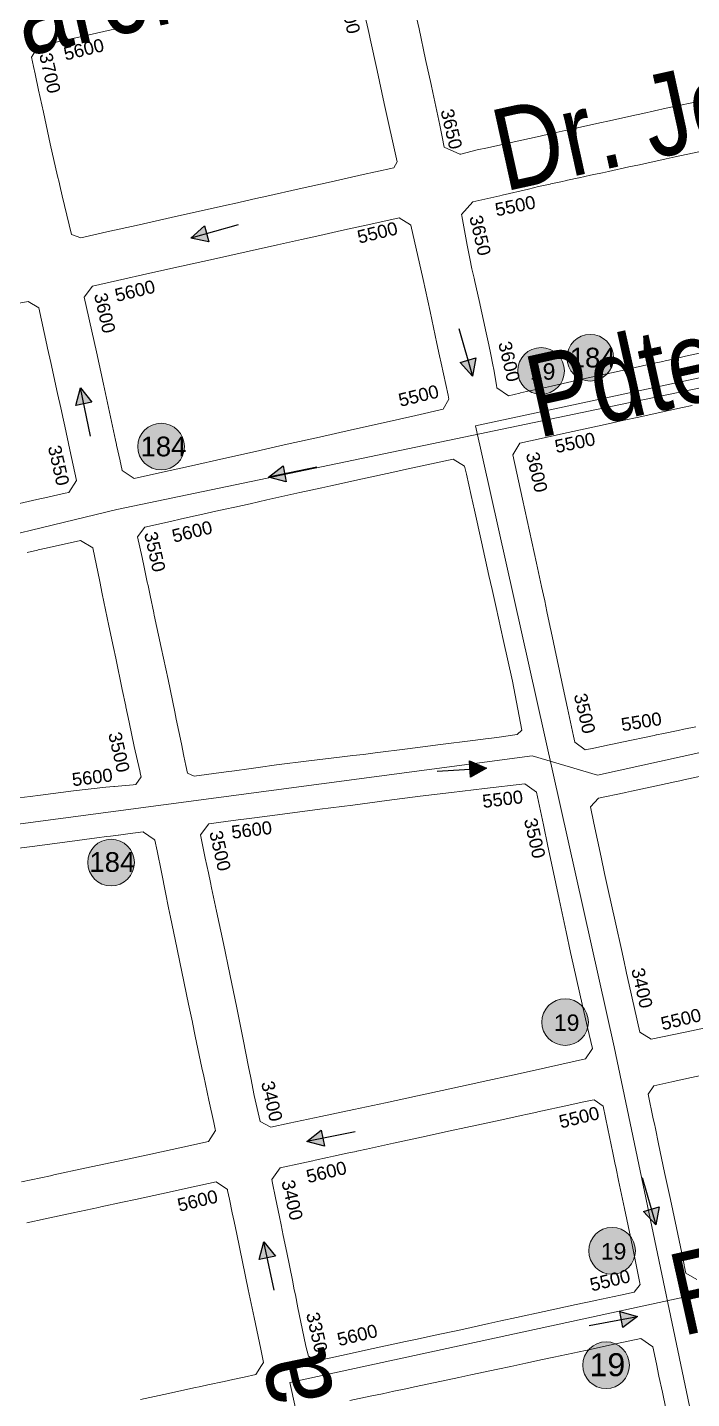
# Model space of a CAD drawing. Header units: millimetres. Extents: x 11558 to 23675, y 49449 to 61482.
# Drawn here: x 15532.6 to 15735, y 57110 to 57527.7 of the extents above; entities that cross this region are included whole.
import ezdxf

# ---------------------------------------------------------------- set-up
doc = ezdxf.new("R2010")
doc.units = ezdxf.units.MM
for name, color, linetype in [('0. plano base - nombres calles', 22, 'Continuous'), ('0. Plano Base - PLANO', 254, 'Continuous'), ('0. Plano base - sentido calles', 253, 'Continuous'), ('7. puesta en valor CC la lucila', 212, 'Continuous'), ('numeración', 7, 'Continuous')]:
    doc.layers.add(name, color=color, linetype=linetype)
for name, color, linetype, true_color in [('Linea 184 IDA', 7, 'Continuous', 0x3d3d3d), ('Linea 184 REGRESO', 7, 'Continuous', 0x18f75b), ('Linea 19 Estación Carapachay', 7, 'Continuous', 0xa80000), ('Linea 19 Plaza Miserere', 7, 'Continuous', 0x575757)]:
    doc.layers.add(name, color=color, linetype=linetype, true_color=true_color)
doc.layers.get('7. puesta en valor CC la lucila').off()
doc.styles.get("Standard").update_dxf_attribs({"font": 'arial.ttf'})

# ---------------------------------------------------------------- blocks, each defined once
blk = doc.blocks.new('MANZANAS')
at = {"layer": '0. Plano Base - PLANO', "color": 0, "linetype": 'Continuous', "lineweight": 5}
for points in [[(5634610.77, 6179433.8), (5634605.47, 6179429.38), (5634603.56, 6179427.79), (5634597.91, 6179423.07), (5634595.26, 6179420.86), (5634589.92, 6179416.39), (5634587.66, 6179414.51), (5634582.3, 6179410.04), (5634579.37, 6179407.59), (5634575.01, 6179403.95), (5634572.62, 6179401.95), (5634567.13, 6179397.37), (5634564.68, 6179395.32), (5634560.74, 6179392.03), (5634558.29, 6179389.99), (5634554.4, 6179386.52), (5634554.22, 6179386.36), (5634548.99, 6179386.05), (5634546.94, 6179388.57), (5634544.64, 6179391.42), (5634538.15, 6179399.29), (5634536.61, 6179401.15), (5634531.63, 6179407.17), (5634525.53, 6179414.56), (5634523.3, 6179417.26)], [(5634651.42, 6179370.03), (5634643.58, 6179363.46), (5634640.62, 6179360.98), (5634638.74, 6179359.41), (5634638.14, 6179358.9), (5634636.1, 6179357.19), (5634626.98, 6179349.54), (5634619.14, 6179342.98), (5634611.54, 6179336.6), (5634609.37, 6179334.79), (5634606.24, 6179332.17), (5634604.07, 6179330.35), (5634603.96, 6179330.25), (5634601.2, 6179327.91), (5634596.98, 6179328.48), (5634596.51, 6179329.11), (5634593.61, 6179332.94), (5634592.64, 6179334.12), (5634590.63, 6179336.59), (5634588.72, 6179338.94), (5634586.39, 6179341.81), (5634579.95, 6179349.55), (5634576.13, 6179354.07), (5634575.46, 6179354.86), (5634573.53, 6179357.14), (5634571.51, 6179359.54), (5634568.92, 6179362.87), (5634563.38, 6179369.99), (5634563.09, 6179370.36), (5634564.41, 6179375.3), (5634570.78, 6179380.75), (5634571.35, 6179381.24), (5634577.59, 6179386.58), (5634579.98, 6179388.69), (5634582.79, 6179391.01), (5634582.93, 6179391.13), (5634585.35, 6179393.14), (5634586.74, 6179394.29), (5634586.93, 6179394.45), (5634589.67, 6179396.72), (5634589.72, 6179396.76), (5634592.43, 6179399.01), (5634593.25, 6179399.68), (5634595.38, 6179401.45), (5634596.77, 6179402.6), (5634601.7, 6179406.69), (5634604.2, 6179408.76), (5634605.28, 6179409.65), (5634610.66, 6179414.11), (5634612.82, 6179415.89), (5634618.5, 6179420.61)], [(5634508.99, 6179410.65), (5634511.84, 6179407.24), (5634513.03, 6179405.8), (5634513.09, 6179405.74), (5634513.76, 6179404.94), (5634520.04, 6179397.39), (5634526.63, 6179389.48), (5634538.25, 6179375.53), (5634538.2, 6179373.39), (5634533.87, 6179369.76), (5634530.91, 6179367.27), (5634523.25, 6179360.84), (5634515.58, 6179354.39), (5634507.91, 6179347.95), (5634505.21, 6179345.68), (5634500.18, 6179341.46), (5634498.63, 6179340.15), (5634492.49, 6179335), (5634484.99, 6179328.7), (5634477.34, 6179322.27), (5634469.59, 6179315.77), (5634463.37, 6179310.54), (5634460.45, 6179310.12), (5634452.51, 6179319.31), (5634450.4, 6179321.75), (5634449.75, 6179322.5), (5634448.47, 6179323.98), (5634441.97, 6179331.64), (5634435.63, 6179339.26), (5634431.26, 6179344.52), (5634428.06, 6179348.41), (5634426.61, 6179350.17), (5634424.77, 6179352.41), (5634425.1, 6179356.41), (5634431.36, 6179361.68), (5634434.67, 6179364.47), (5634438.94, 6179368.07), (5634446.68, 6179374.58)], [(5634698.33, 6179264.78), (5634695.45, 6179262.42), (5634694.09, 6179261.31), (5634690.56, 6179258.42), (5634688.91, 6179257.07), (5634688.8, 6179256.98), (5634688.36, 6179256.62), (5634680.57, 6179250.24), (5634680.19, 6179249.94), (5634677.45, 6179247.69), (5634673.83, 6179244.68), (5634671.71, 6179242.95), (5634667.84, 6179243.64), (5634666.64, 6179245.09), (5634663.89, 6179248.4), (5634661.12, 6179251.75), (5634658.07, 6179255.42), (5634651.54, 6179263.36), (5634645.9, 6179270.21), (5634645.06, 6179271.23), (5634641.94, 6179275.02), (5634639.86, 6179277.54), (5634638.72, 6179278.92), (5634636.96, 6179281.05), (5634632.35, 6179286.62), (5634619.56, 6179301.97), (5634610.71, 6179312.55), (5634611.02, 6179316.71), (5634616.05, 6179320.92), (5634621.45, 6179325.44), (5634623.68, 6179327.3), (5634631.43, 6179333.79), (5634635.99, 6179337.58), (5634639.07, 6179340.15), (5634646.65, 6179346.44), (5634649.93, 6179349.17), (5634652.27, 6179351.11)], [(5634744.8, 6179186.01), (5634738.4, 6179180.75), (5634730.23, 6179174.05), (5634726.15, 6179174.38), (5634716.62, 6179185.65), (5634714.26, 6179188.47), (5634713.24, 6179189.69), (5634712.31, 6179190.8), (5634710.17, 6179193.36), (5634703.9, 6179200.86), (5634697.36, 6179208.68), (5634694.33, 6179212.29), (5634691.07, 6179216.24), (5634684.34, 6179224.4), (5634681.11, 6179228.36), (5634682.08, 6179231.82), (5634688.22, 6179236.87), (5634688.59, 6179237.17), (5634690.05, 6179238.38), (5634696.72, 6179243.87), (5634700.43, 6179246.92), (5634701.63, 6179247.92), (5634702.63, 6179248.75), (5634708.17, 6179253.35)], [(5634452.43, 6179281.51), (5634458.12, 6179285.95), (5634461.86, 6179285.74), (5634469.29, 6179276.82), (5634469.93, 6179276.06), (5634472.78, 6179272.64), (5634478.99, 6179265.19), (5634481.86, 6179261.74), (5634484.3, 6179258.82), (5634485.54, 6179257.33), (5634490.21, 6179251.73), (5634496.37, 6179244.34), (5634495.9, 6179240.01), (5634495.09, 6179239.33), (5634493.29, 6179237.82), (5634490.91, 6179235.83), (5634488.28, 6179233.62), (5634483.07, 6179229.24)], [(5634493.06, 6179217.95), (5634495.58, 6179220.07), (5634495.69, 6179220.16), (5634497.66, 6179221.81), (5634505.81, 6179228.63), (5634510.2, 6179228.39), (5634516.76, 6179220.33), (5634519.22, 6179217.31), (5634525.53, 6179209.56), (5634529.78, 6179204.38), (5634531.88, 6179201.8), (5634538.09, 6179194.23), (5634541.36, 6179190.25), (5634541.46, 6179190.13), (5634544.49, 6179186.42), (5634549.31, 6179180.54), (5634554.22, 6179174.71), (5634554.92, 6179173.88), (5634555.43, 6179173.27), (5634555.04, 6179170.47), (5634554.39, 6179170.05), (5634549.52, 6179166.98), (5634549.35, 6179166.87), (5634547.29, 6179165.58), (5634539.15, 6179160.01), (5634530.82, 6179154.26), (5634528.18, 6179152.43), (5634525.32, 6179150.45)], [(5634776.32, 6179115.49), (5634772.4, 6179115.73), (5634770.9, 6179117.56), (5634770.78, 6179117.71), (5634768.48, 6179120.5), (5634767.24, 6179122.02), (5634763.5, 6179126.57), (5634757.91, 6179133.39), (5634752.56, 6179139.9), (5634746.85, 6179146.85), (5634743.87, 6179150.48), (5634742.92, 6179151.63), (5634741.94, 6179152.83), (5634737.08, 6179158.75), (5634737.46, 6179161.88), (5634741.75, 6179165.43), (5634743.5, 6179166.89), (5634750.54, 6179172.73)], [(5634527.44, 6179133.54), (5634535.74, 6179139.2), (5634543.95, 6179144.89), (5634552.05, 6179150.59), (5634554.49, 6179152.3), (5634555.5, 6179153.01), (5634557.4, 6179154.35), (5634557.48, 6179154.4), (5634559.8, 6179156.03), (5634563.65, 6179158.74), (5634563.8, 6179158.72), (5634567.76, 6179158.21), (5634568.05, 6179158.17), (5634570.15, 6179155.56), (5634574.32, 6179150.38), (5634578.27, 6179145.46), (5634581.26, 6179141.76), (5634583.05, 6179139.53), (5634587.44, 6179134.12), (5634593.83, 6179126.31), (5634600.18, 6179118.54), (5634603.72, 6179114.21), (5634603.76, 6179114.14), (5634606.49, 6179110.81), (5634612.71, 6179103.25), (5634614.4, 6179101.21), (5634619.19, 6179095.41), (5634623.57, 6179090.12), (5634624.94, 6179088.49), (5634625.16, 6179088.2), (5634624.85, 6179084.18), (5634618.68, 6179079.05), (5634611, 6179072.66), (5634603.18, 6179066.19), (5634595.21, 6179059.61), (5634587.76, 6179053.46), (5634586.91, 6179052.76), (5634579.93, 6179046.99)], [(5634699.48, 6179034.05), (5634704.33, 6179038.04), (5634707.28, 6179040.47), (5634710.06, 6179042.76), (5634712.92, 6179045.11), (5634715.03, 6179046.85), (5634721.47, 6179052.16), (5634725.7, 6179055.64), (5634728.54, 6179057.98), (5634735.05, 6179063.35), (5634738.15, 6179065.9), (5634741.75, 6179068.87), (5634745.75, 6179072.16), (5634748.53, 6179074.45), (5634756.1, 6179080.69), (5634763.76, 6179087), (5634769.42, 6179091.66), (5634773.82, 6179091.15), (5634777.19, 6179087.02), (5634779.63, 6179084.05), (5634782.79, 6179080.19), (5634786.01, 6179076.25)], [(5634587.16, 6179036.68), (5634591.56, 6179040.33), (5634598.26, 6179045.9), (5634604.35, 6179050.95), (5634604.91, 6179051.42), (5634610.08, 6179055.71), (5634613.22, 6179058.32), (5634619.46, 6179063.49), (5634627.08, 6179069.82), (5634632.59, 6179074.39), (5634636.68, 6179073.89), (5634636.87, 6179073.66), (5634638.56, 6179071.6), (5634641.3, 6179068.25), (5634642.96, 6179066.22), (5634645.5, 6179063.11), (5634650.92, 6179056.48), (5634656.41, 6179049.76), (5634661.9, 6179043.05), (5634668.12, 6179035.44), (5634668.76, 6179034.66), (5634670.77, 6179032.2), (5634670.67, 6179031.12), (5634670.34, 6179027.85), (5634667.61, 6179025.59), (5634664.88, 6179023.33), (5634662.77, 6179021.58), (5634658.82, 6179018.31), (5634657.2, 6179016.97), (5634655.46, 6179015.53), (5634649.38, 6179010.51), (5634642.69, 6179004.97)]]:
    blk.add_lwpolyline(points, dxfattribs=at)
for points in [[(5634517.75, 6179258.06), (5634511.68, 6179252.94), (5634507.29, 6179253.47), (5634506.04, 6179254.96), (5634505.97, 6179255.04), (5634505.49, 6179255.62), (5634505.39, 6179255.74), (5634502.22, 6179259.53), (5634502.08, 6179259.69), (5634501.2, 6179260.74), (5634496.57, 6179266.31), (5634490.09, 6179274.13), (5634483.68, 6179281.87), (5634481.59, 6179284.4), (5634472.67, 6179295.01), (5634473.36, 6179299.11), (5634479.37, 6179304.16), (5634487.09, 6179310.64), (5634494.65, 6179316.99), (5634502.29, 6179323.41), (5634510.07, 6179329.94), (5634517.6, 6179336.27), (5634523.3, 6179341.05), (5634525.17, 6179342.62), (5634527.68, 6179344.72), (5634532.9, 6179349.09), (5634540.62, 6179355.56), (5634546.71, 6179360.66), (5634550.75, 6179360.35), (5634550.92, 6179360.34), (5634561.9, 6179347.37), (5634568.28, 6179339.7), (5634574.55, 6179331.95), (5634576.96, 6179329.06), (5634578.43, 6179327.3), (5634584.81, 6179319.64), (5634585.64, 6179318.64), (5634585.43, 6179315.13), (5634578.97, 6179309.52), (5634571.2, 6179303.01), (5634563.59, 6179296.62), (5634555.92, 6179290.19), (5634548.19, 6179283.69), (5634546.5, 6179282.26), (5634546.45, 6179282.22), (5634540.67, 6179277.35), (5634533.06, 6179270.95), (5634525.35, 6179264.45)], [(5634569.71, 6179180.93), (5634567.43, 6179180.81), (5634565.9, 6179182.7), (5634564.13, 6179184.88), (5634561.66, 6179187.93), (5634556.83, 6179193.87), (5634555.43, 6179195.59), (5634549.04, 6179203.41), (5634542.72, 6179211.07), (5634536.3, 6179218.84), (5634535.91, 6179219.32), (5634535.84, 6179219.41), (5634532.42, 6179223.56), (5634532.37, 6179223.62), (5634530.41, 6179226), (5634529.72, 6179226.83), (5634526.8, 6179230.37), (5634524.88, 6179232.69), (5634520.79, 6179237.65), (5634521.32, 6179241.32), (5634527.45, 6179246.46), (5634530.12, 6179248.69), (5634533.37, 6179251.42), (5634535.21, 6179252.96), (5634538.34, 6179255.59), (5634540.53, 6179257.42), (5634542.87, 6179259.38), (5634546.51, 6179262.43), (5634550.52, 6179265.79), (5634558.43, 6179272.42), (5634563.72, 6179276.86), (5634565.87, 6179278.65), (5634573.43, 6179284.95), (5634581.21, 6179291.43), (5634583.24, 6179293.12), (5634588.82, 6179297.76), (5634595.18, 6179303.05), (5634599.28, 6179302.72), (5634600.37, 6179301.42), (5634600.64, 6179301.11), (5634600.87, 6179300.83), (5634605.14, 6179295.73), (5634608.11, 6179292.2), (5634614.45, 6179284.64), (5634621.23, 6179276.56), (5634624, 6179273.25), (5634627.63, 6179268.92), (5634634, 6179261.33), (5634642.35, 6179251.36), (5634651.79, 6179239.44), (5634651.16, 6179237.54), (5634646.11, 6179233.9), (5634644.75, 6179233.01), (5634643.91, 6179232.43), (5634640.01, 6179229.73), (5634631.9, 6179224.09), (5634623.54, 6179218.3), (5634615.33, 6179212.64), (5634612.36, 6179210.61), (5634609.69, 6179208.79), (5634606.96, 6179206.93), (5634598.57, 6179201.2), (5634590.34, 6179195.55), (5634585.72, 6179192.28), (5634583.41, 6179190.64), (5634579.85, 6179188.11), (5634577.74, 6179186.62)], [(5634639.65, 6179096.87), (5634635.99, 6179096.83), (5634630.73, 6179103.09), (5634627.34, 6179107.33), (5634625.21, 6179109.98), (5634619.89, 6179116.61), (5634613.68, 6179124.35), (5634607.16, 6179132.41), (5634601.04, 6179139.86), (5634594.69, 6179147.59), (5634590.07, 6179153.21), (5634589.03, 6179154.48), (5634587.07, 6179156.85), (5634584.2, 6179160.35), (5634579.57, 6179165.98), (5634580.27, 6179170.13), (5634584.58, 6179173.13), (5634587.69, 6179175.29), (5634589.82, 6179176.77), (5634591.86, 6179178.19), (5634600.17, 6179183.98), (5634608.33, 6179189.66), (5634616.61, 6179195.43), (5634625.16, 6179201.39), (5634633.58, 6179207.25), (5634641.58, 6179212.7), (5634649.96, 6179218.41), (5634660.18, 6179225.33), (5634664.48, 6179224.68), (5634670.95, 6179216.83), (5634675.14, 6179211.76), (5634679.44, 6179206.55), (5634685.69, 6179198.97), (5634692.1, 6179191.14), (5634696.2, 6179186.2), (5634698.55, 6179183.37), (5634707.24, 6179173.15), (5634711.37, 6179168.29), (5634715.63, 6179163.28), (5634715.58, 6179162.89), (5634715.17, 6179159.52), (5634705.63, 6179151.44), (5634698.12, 6179145.14), (5634690.73, 6179139), (5634690.42, 6179138.74), (5634682.73, 6179132.34), (5634674.94, 6179125.88), (5634667.3, 6179119.56), (5634659.64, 6179113.28), (5634651.74, 6179106.81), (5634644.04, 6179100.52)], [(5634688.31, 6179042.96), (5634684.73, 6179040), (5634682, 6179040.24), (5634679.88, 6179042.59), (5634678.02, 6179044.9), (5634672.38, 6179051.85), (5634669.87, 6179054.95), (5634668.85, 6179056.21), (5634666.98, 6179058.53), (5634661.58, 6179065.19), (5634658.27, 6179069.27), (5634656.18, 6179071.86), (5634654.61, 6179073.79), (5634650.86, 6179078.42), (5634648.01, 6179081.94), (5634647.29, 6179082.83), (5634647.89, 6179087.13), (5634653.15, 6179091.5), (5634655.8, 6179093.7), (5634656.34, 6179094.15), (5634659.26, 6179096.57), (5634660.76, 6179097.81), (5634664.04, 6179100.54), (5634666.14, 6179102.28), (5634666.29, 6179102.4), (5634668.64, 6179104.35), (5634675.09, 6179109.71), (5634681.81, 6179115.28), (5634688.69, 6179120.99), (5634692.49, 6179124.15), (5634695.09, 6179126.31), (5634701.85, 6179131.92), (5634705.74, 6179135.15), (5634707.28, 6179136.42), (5634709.49, 6179138.26), (5634709.79, 6179138.5), (5634717.22, 6179144.67), (5634720.41, 6179147.32), (5634722.76, 6179149.27), (5634723.28, 6179149.7), (5634726.6, 6179149.19), (5634731.08, 6179143.71), (5634735.78, 6179137.95), (5634737.7, 6179135.57), (5634738.84, 6179134.21), (5634741.2, 6179131.3), (5634746.75, 6179124.51), (5634752.3, 6179117.71), (5634754.83, 6179114.61), (5634761.42, 6179106.54), (5634761.67, 6179106.23), (5634761.07, 6179103.3), (5634757.84, 6179100.62), (5634754.81, 6179098.11), (5634751.76, 6179095.57), (5634751.4, 6179095.23), (5634747.18, 6179091.77), (5634739.5, 6179085.41), (5634732.87, 6179079.91), (5634729.1, 6179076.78), (5634726.21, 6179074.39), (5634719.46, 6179068.78), (5634712.97, 6179063.4), (5634709.05, 6179060.15), (5634706.24, 6179057.83), (5634698.49, 6179051.4), (5634690.86, 6179045.07)]]:
    blk.add_lwpolyline(points, close=True, dxfattribs=at)
blk = doc.blocks.new('19')
at = {"layer": 'Linea 19 Estación Carapachay', "lineweight": 211, "true_color": 0xededed}
h = blk.add_hatch(color=7, dxfattribs=at)
h.dxf.hatch_style = 1
edge = h.paths.add_edge_path()
edge.add_arc((0, 0), 7.11, 0, 360)
at = {"layer": 'Linea 19 Estación Carapachay', "lineweight": 9}
blk.add_circle((0, 0), 7.11, dxfattribs=at)
at = {"layer": 'Linea 19 Estación Carapachay', "lineweight": 15, "insert": (-3.4, 2.34), "char_height": 5, "attachment_point": 1}
blk.add_mtext_dynamic_manual_height_columns('19', width=16.4579, gutter_width=12.5, heights=[0], dxfattribs=at)
blk = doc.blocks.new('19 a cap')
at = {"layer": 'Linea 19 Plaza Miserere', "lineweight": 211, "true_color": 0xededed}
h = blk.add_hatch(color=7, dxfattribs=at)
h.dxf.hatch_style = 1
edge = h.paths.add_edge_path()
edge.add_arc((0, 0), 7.11, 0, 360)
at = {"layer": 'Linea 19 Plaza Miserere', "lineweight": 9}
blk.add_circle((0, 0), 7.11, dxfattribs=at)
at = {"layer": 'Linea 19 Plaza Miserere', "lineweight": 15, "insert": (-5.03, 3.65), "char_height": 7, "attachment_point": 1}
blk.add_mtext_dynamic_manual_height_columns('19', width=16.4579, gutter_width=12.5, heights=[0], dxfattribs=at)
blk = doc.blocks.new('184 ida')
at = {"layer": 'Linea 184 IDA', "lineweight": 211, "true_color": 0xededed}
h = blk.add_hatch(color=7, dxfattribs=at)
h.dxf.hatch_style = 1
edge = h.paths.add_edge_path()
edge.add_arc((0, 0), 7.11, 0, 360)
at = {"layer": 'Linea 184 IDA', "lineweight": 9}
blk.add_circle((0, 0), 7.11, dxfattribs=at)
at = {"layer": 'Linea 184 IDA', "lineweight": 15, "insert": (-6.6, 3.17), "char_height": 6, "attachment_point": 1}
blk.add_mtext_dynamic_manual_height_columns('184', width=16.4579, gutter_width=12.5, heights=[0], dxfattribs=at)
blk = doc.blocks.new('184 vuelta')
at = {"layer": 'Linea 184 REGRESO', "lineweight": 211, "true_color": 0xededed}
h = blk.add_hatch(color=7, dxfattribs=at)
h.dxf.hatch_style = 1
edge = h.paths.add_edge_path()
edge.add_arc((0, 0), 7.11, 0, 360)
at = {"layer": 'Linea 184 REGRESO', "lineweight": 9}
blk.add_circle((0, 0), 7.11, dxfattribs=at)
at = {"layer": 'Linea 184 REGRESO', "lineweight": 15, "insert": (-6.26, 3.05), "char_height": 6, "attachment_point": 1}
blk.add_mtext_dynamic_manual_height_columns('184', width=16.4579, gutter_width=12.5, heights=[0], dxfattribs=at)

msp = doc.modelspace()

# ---------------------------------------------------------------- hatches: boundary and pattern name
at = {"layer": '0. Plano base - sentido calles', "linetype": 'Continuous', "lineweight": 25, "ltscale": 2, "true_color": 0x1a1a1a}
h = msp.add_hatch(color=250, dxfattribs=at)
h.dxf.hatch_style = 1
h.paths.add_polyline_path([(15582.45, 57463.42), (15587.94, 57462.38), (15587.26, 57464.78)])
h.paths.add_polyline_path([(15582.45, 57463.42), (15587.26, 57464.78), (15586.58, 57467.19)])
h = msp.add_hatch(color=250, dxfattribs=at)
h.dxf.hatch_style = 1
h.paths.add_polyline_path([(15668.25, 57421.47), (15669.28, 57426.97), (15666.88, 57426.28)])
h.paths.add_polyline_path([(15668.25, 57421.47), (15666.88, 57426.28), (15664.48, 57425.6)])
h = msp.add_hatch(color=250, dxfattribs=at)
h.dxf.hatch_style = 1
h.paths.add_polyline_path([(15548.81, 57417.86), (15547.39, 57412.45), (15549.84, 57412.96)])
h.paths.add_polyline_path([(15548.81, 57417.86), (15549.84, 57412.96), (15552.29, 57413.48)])
h = msp.add_hatch(color=250, dxfattribs=at)
h.dxf.hatch_style = 1
h.paths.add_polyline_path([(15606.12, 57390.71), (15611.52, 57389.27), (15611.02, 57391.72)])
h.paths.add_polyline_path([(15606.12, 57390.71), (15611.02, 57391.72), (15610.52, 57394.16)])
h = msp.add_hatch(color=250, dxfattribs=at)
h.dxf.hatch_style = 1
h.paths.add_polyline_path([(15672.47, 57302.05), (15667.33, 57304.25), (15667.48, 57301.75)])
h.paths.add_polyline_path([(15672.47, 57302.05), (15667.48, 57301.75), (15667.63, 57299.26)])
h = msp.add_hatch(color=250, dxfattribs=at)
h.dxf.hatch_style = 1
h.paths.add_polyline_path([(15617.78, 57188.29), (15623.18, 57186.85), (15622.68, 57189.3)])
h.paths.add_polyline_path([(15617.78, 57188.29), (15622.68, 57189.3), (15622.18, 57191.75)])
h = msp.add_hatch(color=250, dxfattribs=at)
h.dxf.hatch_style = 1
h.paths.add_polyline_path([(15724.09, 57162.91), (15725.13, 57168.4), (15722.72, 57167.72)])
h.paths.add_polyline_path([(15724.09, 57162.91), (15722.72, 57167.72), (15720.32, 57167.03)])
h = msp.add_hatch(color=250, dxfattribs=at)
h.dxf.hatch_style = 1
h.paths.add_polyline_path([(15604.7, 57157.76), (15603.28, 57152.35), (15605.73, 57152.86)])
h.paths.add_polyline_path([(15604.7, 57157.76), (15605.73, 57152.86), (15608.18, 57153.38)])
h = msp.add_hatch(color=250, dxfattribs=at)
h.dxf.hatch_style = 1
h.paths.add_polyline_path([(15718.55, 57135.01), (15713.18, 57136.57), (15713.63, 57134.11)])
h.paths.add_polyline_path([(15718.55, 57135.01), (15713.63, 57134.11), (15714.08, 57131.65)])

# ---------------------------------------------------------------- linework, layer by layer
at = {"layer": '0. Plano base - sentido calles', "color": 250, "linetype": 'Continuous', "lineweight": 25, "ltscale": 2, "true_color": 0x1a1a1a}
for points in [[(15596.88, 57467.5), (15582.45, 57463.42), (15586.58, 57467.19), (15587.94, 57462.38), (15582.45, 57463.42)], [(15664.14, 57435.9), (15668.25, 57421.47), (15664.48, 57425.6), (15669.28, 57426.97), (15668.25, 57421.47)], [(15551.89, 57403.18), (15548.81, 57417.86), (15552.29, 57413.48), (15547.39, 57412.45), (15548.81, 57417.86)], [(15620.82, 57393.73), (15606.12, 57390.71), (15610.52, 57394.16), (15611.52, 57389.27), (15606.12, 57390.71)], [(15657.5, 57301.15), (15672.47, 57302.05), (15667.63, 57299.26), (15667.33, 57304.25), (15672.47, 57302.05)], [(15632.48, 57191.31), (15617.78, 57188.29), (15622.18, 57191.75), (15623.18, 57186.85), (15617.78, 57188.29)], [(15719.98, 57177.33), (15724.09, 57162.91), (15720.32, 57167.03), (15725.13, 57168.4), (15724.09, 57162.91)], [(15607.78, 57143.08), (15604.7, 57157.76), (15608.18, 57153.38), (15603.28, 57152.35), (15604.7, 57157.76)], [(15703.79, 57132.3), (15718.55, 57135.01), (15714.08, 57131.65), (15713.18, 57136.57), (15718.55, 57135.01)]]:
    msp.add_lwpolyline(points, dxfattribs=at)
at = {"layer": 'Linea 184 IDA', "lineweight": 15}
msp.add_lwpolyline([(14705.17, 57874.49), (15018.24, 57975.6), (15058.85, 57852.6), (15161.98, 57443.24), (15219.59, 57214.96), (15366.93, 57263.32), (15686.48, 57305.76), (15706.37, 57299.87), (16046.77, 57374.89), (16080.99, 57276.67), (16105.2, 57080), (16119.18, 56974.07), (16116.39, 56967.87), (16136.18, 56812.73), (16141.27, 56806.43), (16149.62, 56634.99), (16159.45, 56433.19), (16167.43, 56292.97), (16173.21, 56171.85), (16183.34, 55950.21), (16313.49, 55955.43), (16755.4, 55974.11)], dxfattribs=at)
at = {"layer": 'Linea 184 REGRESO', "lineweight": 15}
msp.add_lwpolyline([(15982.29, 57040.31), (15978.15, 57121.85), (15976.52, 57192.67), (15971.34, 57267.37), (15954.35, 57346.49), (15928.93, 57458.8), (15785.45, 57427.85), (15559.83, 57380.81), (15449.06, 57353.97), (15474.82, 57159.15), (15152.59, 57072.92), (15099.22, 57292.41), (15053.41, 57469.04), (15011.13, 57623.73), (14944.13, 57834.63), (14899.69, 57971.82)], dxfattribs=at)
at = {"layer": 'Linea 19 Estación Carapachay', "lineweight": 15}
msp.add_lwpolyline([(17174.57, 57457.89), (16228.33, 57449.93), (16211.2, 57515.81), (16015.52, 57480.55), (15669.16, 57406.27), (15711.4, 57217.13), (15743.6, 57063.68), (15399.68, 56990.41), (15347.23, 56923.77), (15246.23, 57002.42), (14957.3, 56625.37), (14847.19, 56710.57), (14677.77, 56789.89), (14384.87, 56708.79), (14291.21, 57049.12), (14386.89, 57077.08), (14404.23, 57017.47)], dxfattribs=at)
at = {"layer": 'Linea 19 Plaza Miserere', "lineweight": 15}
msp.add_lwpolyline([(14404.23, 57017.47), (14417.27, 56974.43), (14610.89, 57027.6), (14663.32, 56836.24), (14866.79, 56881.23), (15053.21, 56739.51), (15195.67, 56926.28), (15399.22, 56769.78), (15530.28, 56941.29), (15645.46, 56965.96), (15612.56, 57114.9), (15971.32, 57192.62), (15966.62, 57265.62), (15949.43, 57348.74), (16123.55, 57387.22), (16119.97, 57442.43), (16225.69, 57443.45), (16603.31, 57447.28), (17595.39, 57454.36)], dxfattribs=at)

# ---------------------------------------------------------------- block references
at = {"layer": '0. Plano Base - PLANO', "color": 28, "lineweight": 5, "true_color": 0x0d0d0d, "rotation": 332.5463477508169}
msp.add_blockref('MANZANAS', (-7833237.48, -2828296.13), dxfattribs=at)
at = {"layer": '7. puesta en valor CC la lucila', "color": 250, "lineweight": 30, "rotation": 332.5463477508169}
msp.add_blockref('MANZANAS', (-7833237.48, -2828296.13), dxfattribs=at)
at = {"layer": 'Linea 184 IDA', "lineweight": 15}
msp.add_blockref('184 ida', (15558.11, 57273.28), dxfattribs=at)
at = {"layer": 'Linea 184 REGRESO', "lineweight": 15}
for p in [(15704.14, 57427.04), (15573.36, 57399.97)]:
    msp.add_blockref('184 vuelta', p, dxfattribs=at)
at = {"layer": 'Linea 19 Estación Carapachay', "color": 188, "lineweight": 15, "true_color": 0x0a090b}
for p in [(15689.14, 57423.02), (15696.47, 57224.68), (15710.77, 57155.02)]:
    msp.add_blockref('19', p, dxfattribs=at)
at = {"layer": 'Linea 19 Plaza Miserere', "color": 188, "lineweight": 15, "true_color": 0x0a090b}
msp.add_blockref('19 a cap', (15708.95, 57120.19), dxfattribs=at)

# ---------------------------------------------------------------- texts
at = {"layer": '0. plano base - nombres calles', "color": 250, "lineweight": 15, "true_color": 0x1a1a1a, "char_height": 25, "attachment_point": 1}
for s, insert, rotation in [('\\pt77;{\\fArial Narrow|b0|i0|c0|p34;Prof. Manuel García}', (15338.41, 57500.44), 12.8201), ('\\pt275;{\\fArial Narrow|b0|i0|c0|p34;Dr. Jose Ingenieros}', (15672.55, 57502.03), 12.4264), ('\\pt275;{\\fArial Narrow|b0|i0|c0|p34;Pdte. Santiago Derqui}', (15682.77, 57426.93), 12.5275), ('{\\fArial Narrow|b0|i0|c0|p34;Ramón B. Castro}', (15726.62, 57153.4), 12.615), ('{\\fArial Narrow|b0|i0|c0|p34;Cornelio Saavedra}', (15646.21, 56888.44), 101.6104)]:
    msp.add_mtext_dynamic_manual_height_columns(s, width=329.255, gutter_width=12.5, heights=[0], dxfattribs=dict(at, insert=insert, rotation=rotation))
at = {"layer": 'numeración', "color": 251, "true_color": 0x606162, "char_height": 4, "attachment_point": 1}
for s, insert, rotation in [('\\pt12;3700', (15631.3, 57538.39), 283.209), ('5600', (15543.29, 57521.44), 13.6627), ('\\pt12;3700', (15540.07, 57520.25), 282.88), ('\\pt12;3650', (15662.38, 57503.23), 283.209), ('5500', (15674.79, 57474), 11.7722), ('5500', (15632.76, 57465.66), 13.6627), ('\\pt12;3650', (15671.15, 57470.82), 283.209), ('5600', (15558.88, 57447.91), 13.6627), ('\\pt12;3600', (15556.79, 57447.19), 282.88), ('\\pt12;3600', (15679.97, 57432.4), 283.209), ('5500', (15645.31, 57415.97), 13.6627), ('5500', (15692.98, 57401.88), 11.7722), ('\\pt12;3550', (15542.74, 57400.76), 282.88), ('\\pt12;3600', (15688.4, 57398.69), 283.209), ('5600', (15576.29, 57374.58), 13.6627), ('\\pt12;3550', (15572.05, 57374.46), 282.88), ('\\pt12;3500', (15702.98, 57325.22), 283.209), ('5500', (15713.25, 57317.19), 9.2721), ('\\pt12;3500', (15561.13, 57313.41), 282.88), ('5600', (15545.97, 57300.48), 7.2081), ('5500', (15671.02, 57293.87), 6.9572), ('5600', (15594.53, 57284.46), 7.2081), ('\\pt12;3500', (15687.8, 57287.21), 282.88), ('\\pt12;3500', (15591.92, 57283.37), 282.88), ('\\pt12;3400', (15720.5, 57241.59), 282.88), ('5500', (15725.26, 57226.04), 13.6627), ('\\pt12;3400', (15607.7, 57207.11), 282.88), ('5500', (15694.23, 57196.17), 13.6627), ('5600', (15617.22, 57179.49), 13.6627), ('\\pt12;3400', (15613.9, 57177.01), 282.88), ('5600', (15577.96, 57170.79), 13.6627), ('5500', (15703.65, 57146.52), 13.6627), ('\\pt12;3350', (15621.42, 57136.71), 282.88), ('5600', (15626.64, 57129.84), 13.6627)]:
    msp.add_mtext_dynamic_manual_height_columns(s, width=16.0314, gutter_width=12.5, heights=[0], dxfattribs=dict(at, insert=insert, rotation=rotation))

doc.saveas('drawing.dxf')
